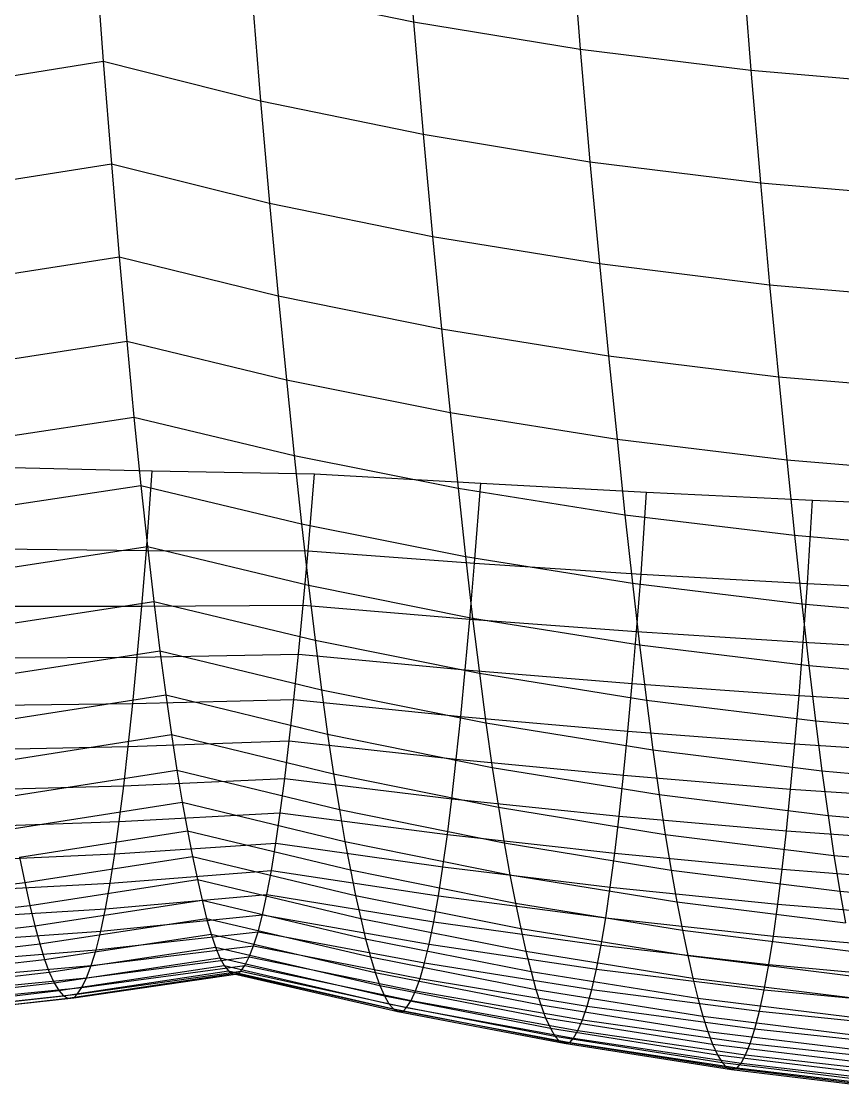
# Model space of a CAD drawing. Extents: x -429 to 429, y -1 to 209.
# Drawn here: x -78.02 to -67.83, y 0.03 to 13.29 of the extents above; entities that cross this region are included whole.
import ezdxf

# ---------------------------------------------------------------- set-up
doc = ezdxf.new("R2010")
doc.units = 0

msp = doc.modelspace()

# ---------------------------------------------------------------- linework, layer by layer
at = {"layer": 'default', "color": 5, "linetype": 'CONTINUOUS'}
for p, q in [((-73.277, 14.804, -11.503), (-73.155, 13.283, -10.555)), ((-71.208, 14.467, -12.244), (-71.085, 12.944, -11.263)), ((-69.086, 14.207, -12.85), (-68.966, 12.682, -11.844)), ((-77.108, 14.185, -8.773), (-77.005, 12.793, -7.923)), ((-77.108, 14.185, -8.773), (-77.005, 12.793, -7.923)), ((-75.166, 13.697, -9.723), (-73.155, 13.283, -10.555)), ((-75.166, 13.697, -9.723), (-75.052, 12.303, -8.83)), ((-73.155, 13.283, -10.555), (-71.085, 12.944, -11.263)), ((-73.155, 13.283, -10.555), (-73.036, 11.887, -9.624)), ((-71.085, 12.944, -11.263), (-68.966, 12.682, -11.844)), ((-71.085, 12.944, -11.263), (-70.965, 11.547, -10.303)), ((-79.125, 12.453, -8.26), (-77.005, 12.793, -7.923)), ((-77.005, 12.793, -7.923), (-75.052, 12.303, -8.83)), ((-77.005, 12.793, -7.923), (-76.904, 11.521, -7.096)), ((-77.005, 12.793, -7.923), (-76.904, 11.521, -7.096)), ((-68.966, 12.682, -11.844), (-66.81, 12.498, -12.296)), ((-68.966, 12.682, -11.844), (-68.849, 11.284, -10.863)), ((-75.052, 12.303, -8.83), (-73.036, 11.887, -9.624)), ((-75.052, 12.303, -8.83), (-74.94, 11.033, -7.959)), ((-73.036, 11.887, -9.624), (-70.965, 11.547, -10.303)), ((-73.036, 11.887, -9.624), (-72.918, 10.62, -8.717)), ((-70.965, 11.547, -10.303), (-68.849, 11.284, -10.863)), ((-70.965, 11.547, -10.303), (-70.847, 10.281, -9.366)), ((-79.023, 11.185, -7.389), (-76.904, 11.521, -7.096)), ((-76.904, 11.521, -7.096), (-74.94, 11.033, -7.959)), ((-76.904, 11.521, -7.096), (-76.807, 10.364, -6.299)), ((-76.904, 11.521, -7.096), (-76.807, 10.364, -6.299)), ((-68.849, 11.284, -10.863), (-66.699, 11.1, -11.301)), ((-68.849, 11.284, -10.863), (-68.734, 10.019, -9.904)), ((-74.94, 11.033, -7.959), (-72.918, 10.62, -8.717)), ((-74.94, 11.033, -7.959), (-74.833, 9.882, -7.122)), ((-72.918, 10.62, -8.717), (-70.847, 10.281, -9.366)), ((-72.918, 10.62, -8.717), (-72.806, 9.472, -7.845)), ((-78.924, 10.034, -6.552), (-76.807, 10.364, -6.299)), ((-76.807, 10.364, -6.299), (-74.833, 9.882, -7.122)), ((-76.807, 10.364, -6.299), (-76.713, 9.317, -5.541)), ((-76.807, 10.364, -6.299), (-76.713, 9.317, -5.541)), ((-70.847, 10.281, -9.366), (-68.734, 10.019, -9.904)), ((-70.847, 10.281, -9.366), (-70.733, 9.137, -8.467)), ((-68.734, 10.019, -9.904), (-66.589, 9.836, -10.328)), ((-68.734, 10.019, -9.904), (-68.623, 8.878, -8.985)), ((-74.833, 9.882, -7.122), (-72.806, 9.472, -7.845)), ((-74.833, 9.882, -7.122), (-74.731, 8.84, -6.327)), ((-72.806, 9.472, -7.845), (-70.733, 9.137, -8.467)), ((-72.806, 9.472, -7.845), (-72.7, 8.435, -7.019)), ((-78.829, 8.994, -5.757), (-76.713, 9.317, -5.541)), ((-76.713, 9.317, -5.541), (-74.731, 8.84, -6.327)), ((-76.713, 9.317, -5.541), (-76.624, 8.374, -4.822)), ((-76.713, 9.317, -5.541), (-76.624, 8.374, -4.822)), ((-70.733, 9.137, -8.467), (-68.623, 8.878, -8.985)), ((-70.733, 9.137, -8.467), (-70.627, 8.103, -7.616)), ((-74.731, 8.84, -6.327), (-72.7, 8.435, -7.019)), ((-74.731, 8.84, -6.327), (-74.635, 7.898, -5.575)), ((-68.623, 8.878, -8.985), (-66.484, 8.696, -9.396)), ((-68.623, 8.878, -8.985), (-68.52, 7.847, -8.116)), ((-78.737, 8.054, -5.006), (-76.624, 8.374, -4.822)), ((-76.624, 8.374, -4.822), (-74.635, 7.898, -5.575)), ((-76.624, 8.374, -4.822), (-76.539, 7.528, -4.138)), ((-76.624, 8.374, -4.822), (-76.539, 7.528, -4.138)), ((-72.7, 8.435, -7.019), (-70.627, 8.103, -7.616)), ((-72.7, 8.435, -7.019), (-72.601, 7.495, -6.241)), ((-70.627, 8.103, -7.616), (-68.52, 7.847, -8.116)), ((-70.627, 8.103, -7.616), (-70.529, 7.164, -6.817)), ((-74.635, 7.898, -5.575), (-72.601, 7.495, -6.241)), ((-74.635, 7.898, -5.575), (-74.545, 7.05, -4.863)), ((-68.52, 7.847, -8.116), (-66.385, 7.666, -8.516)), ((-68.52, 7.847, -8.116), (-68.424, 6.909, -7.301)), ((-78.415, 7.756, 12.397), (-76.397, 7.71, 11.996)), ((-76.468, 6.72, 11.535), (-76.397, 7.71, 11.996)), ((-76.397, 7.71, 11.996), (-74.382, 7.673, 11.577)), ((-74.461, 6.714, 11.067), (-74.382, 7.673, 11.577)), ((-74.461, 6.714, 11.067), (-74.382, 7.673, 11.577)), ((-74.382, 7.673, 11.577), (-72.32, 7.554, 11.45)), ((-78.649, 7.206, -4.295), (-76.539, 7.528, -4.138)), ((-76.539, 7.528, -4.138), (-74.545, 7.05, -4.863)), ((-76.539, 7.528, -4.138), (-76.457, 6.769, -3.485)), ((-76.539, 7.528, -4.138), (-76.457, 6.769, -3.485)), ((-72.601, 7.495, -6.241), (-70.529, 7.164, -6.817)), ((-72.601, 7.495, -6.241), (-72.509, 6.645, -5.505)), ((-72.395, 6.563, 10.99), (-72.32, 7.554, 11.45)), ((-72.32, 7.554, 11.45), (-70.26, 7.445, 11.305)), ((-70.329, 6.428, 10.886), (-70.26, 7.445, 11.305)), ((-70.26, 7.445, 11.305), (-68.2, 7.346, 11.141)), ((-68.264, 6.309, 10.753), (-68.2, 7.346, 11.141)), ((-68.2, 7.346, 11.141), (-66.142, 7.257, 10.958)), ((-70.529, 7.164, -6.817), (-68.424, 6.909, -7.301)), ((-70.529, 7.164, -6.817), (-70.437, 6.313, -6.062)), ((-74.545, 7.05, -4.863), (-72.509, 6.645, -5.505)), ((-74.545, 7.05, -4.863), (-74.459, 6.289, -4.183)), ((-68.424, 6.909, -7.301), (-66.293, 6.728, -7.691)), ((-68.424, 6.909, -7.301), (-68.334, 6.057, -6.532)), ((-78.564, 6.446, -3.615), (-76.457, 6.769, -3.485)), ((-76.457, 6.769, -3.485), (-74.459, 6.289, -4.183)), ((-76.457, 6.769, -3.485), (-76.378, 6.088, -2.861)), ((-76.457, 6.769, -3.485), (-76.378, 6.088, -2.861)), ((-78.482, 6.742, 11.976), (-76.468, 6.72, 11.535)), ((-76.526, 6.027, 11.163), (-76.468, 6.72, 11.535)), ((-76.468, 6.72, 11.535), (-74.461, 6.714, 11.067)), ((-74.522, 6.043, 10.673), (-74.461, 6.714, 11.067)), ((-74.522, 6.043, 10.673), (-74.461, 6.714, 11.067)), ((-74.461, 6.714, 11.067), (-72.395, 6.563, 10.99)), ((-72.509, 6.645, -5.505), (-70.437, 6.313, -6.062)), ((-72.509, 6.645, -5.505), (-72.421, 5.882, -4.802)), ((-72.453, 5.869, 10.618), (-72.395, 6.563, 10.99)), ((-72.395, 6.563, 10.99), (-70.329, 6.428, 10.886)), ((-70.385, 5.715, 10.531), (-70.329, 6.428, 10.886)), ((-70.329, 6.428, 10.886), (-68.264, 6.309, 10.753)), ((-74.459, 6.289, -4.183), (-72.421, 5.882, -4.802)), ((-74.459, 6.289, -4.183), (-74.376, 5.606, -3.532)), ((-70.437, 6.313, -6.062), (-68.334, 6.057, -6.532)), ((-70.437, 6.313, -6.062), (-70.349, 5.549, -5.341)), ((-68.317, 5.581, 10.412), (-68.264, 6.309, 10.753)), ((-68.264, 6.309, 10.753), (-66.201, 6.204, 10.593)), ((-78.538, 6.03, 11.622), (-76.526, 6.027, 11.163)), ((-78.483, 5.764, -2.965), (-76.378, 6.088, -2.861)), ((-76.583, 5.396, 10.788), (-76.526, 6.027, 11.163)), ((-76.526, 6.027, 11.163), (-74.522, 6.043, 10.673)), ((-76.378, 6.088, -2.861), (-74.376, 5.606, -3.532)), ((-76.378, 6.088, -2.861), (-76.302, 5.476, -2.264)), ((-76.378, 6.088, -2.861), (-76.302, 5.476, -2.264)), ((-74.582, 5.432, 10.281), (-74.522, 6.043, 10.673)), ((-74.582, 5.432, 10.281), (-74.522, 6.043, 10.673)), ((-74.522, 6.043, 10.673), (-72.453, 5.869, 10.618)), ((-68.334, 6.057, -6.532), (-66.207, 5.876, -6.914)), ((-68.334, 6.057, -6.532), (-68.248, 5.292, -5.797)), ((-72.511, 5.238, 10.242), (-72.453, 5.869, 10.618)), ((-72.453, 5.869, 10.618), (-70.385, 5.715, 10.531)), ((-72.421, 5.882, -4.802), (-70.349, 5.549, -5.341)), ((-72.421, 5.882, -4.802), (-72.336, 5.197, -4.129)), ((-70.44, 5.068, 10.168), (-70.385, 5.715, 10.531)), ((-70.385, 5.715, 10.531), (-68.317, 5.581, 10.412)), ((-74.376, 5.606, -3.532), (-72.336, 5.197, -4.129)), ((-74.376, 5.606, -3.532), (-74.297, 4.991, -2.911)), ((-68.369, 4.921, 10.06), (-68.317, 5.581, 10.412)), ((-68.317, 5.581, 10.412), (-66.25, 5.467, 10.261)), ((-78.404, 5.15, -2.344), (-76.302, 5.476, -2.264)), ((-76.302, 5.476, -2.264), (-74.297, 4.991, -2.911)), ((-76.302, 5.476, -2.264), (-76.229, 4.927, -1.692)), ((-76.302, 5.476, -2.264), (-76.229, 4.927, -1.692)), ((-70.349, 5.549, -5.341), (-68.248, 5.292, -5.797)), ((-70.349, 5.549, -5.341), (-70.264, 4.864, -4.65)), ((-78.594, 5.384, 11.26), (-76.583, 5.396, 10.788)), ((-76.64, 4.82, 10.416), (-76.583, 5.396, 10.788)), ((-76.583, 5.396, 10.788), (-74.582, 5.432, 10.281)), ((-74.64, 4.872, 9.897), (-74.582, 5.432, 10.281)), ((-74.64, 4.872, 9.897), (-74.582, 5.432, 10.281)), ((-74.582, 5.432, 10.281), (-72.511, 5.238, 10.242)), ((-72.568, 4.661, 9.87), (-72.511, 5.238, 10.242)), ((-72.511, 5.238, 10.242), (-70.44, 5.068, 10.168)), ((-72.336, 5.197, -4.129), (-70.264, 4.864, -4.65)), ((-72.336, 5.197, -4.129), (-72.256, 4.58, -3.486)), ((-68.248, 5.292, -5.797), (-66.124, 5.11, -6.17)), ((-68.248, 5.292, -5.797), (-68.165, 4.605, -5.093)), ((-70.495, 4.476, 9.806), (-70.44, 5.068, 10.168)), ((-70.44, 5.068, 10.168), (-68.369, 4.921, 10.06)), ((-78.328, 4.6, -1.746), (-76.229, 4.927, -1.692)), ((-76.229, 4.927, -1.692), (-74.22, 4.44, -2.312)), ((-76.229, 4.927, -1.692), (-76.159, 4.434, -1.141)), ((-76.229, 4.927, -1.692), (-76.159, 4.434, -1.141)), ((-74.297, 4.991, -2.911), (-72.256, 4.58, -3.486)), ((-74.297, 4.991, -2.911), (-74.22, 4.44, -2.312)), ((-68.422, 4.318, 9.705), (-68.369, 4.921, 10.06)), ((-68.369, 4.921, 10.06), (-66.3, 4.797, 9.916)), ((-78.65, 4.794, 10.899), (-76.64, 4.82, 10.416)), ((-76.695, 4.288, 10.051), (-76.64, 4.82, 10.416)), ((-76.64, 4.82, 10.416), (-74.64, 4.872, 9.897)), ((-74.697, 4.357, 9.523), (-74.64, 4.872, 9.897)), ((-74.697, 4.357, 9.523), (-74.64, 4.872, 9.897)), ((-74.64, 4.872, 9.897), (-72.568, 4.661, 9.87)), ((-70.264, 4.864, -4.65), (-68.165, 4.605, -5.093)), ((-70.264, 4.864, -4.65), (-70.184, 4.245, -3.991)), ((-72.624, 4.129, 9.505), (-72.568, 4.661, 9.87)), ((-72.568, 4.661, 9.87), (-70.495, 4.476, 9.806)), ((-72.256, 4.58, -3.486), (-70.184, 4.245, -3.991)), ((-72.256, 4.58, -3.486), (-72.177, 4.028, -2.866)), ((-68.165, 4.605, -5.093), (-66.044, 4.423, -5.458)), ((-68.165, 4.605, -5.093), (-68.086, 3.985, -4.422)), ((-78.254, 4.106, -1.17), (-76.159, 4.434, -1.141)), ((-76.159, 4.434, -1.141), (-74.146, 3.946, -1.735)), ((-76.159, 4.434, -1.141), (-76.09, 3.993, -0.61)), ((-76.159, 4.434, -1.141), (-76.09, 3.993, -0.61)), ((-74.22, 4.44, -2.312), (-72.177, 4.028, -2.866)), ((-74.22, 4.44, -2.312), (-74.146, 3.946, -1.735)), ((-70.549, 3.929, 9.449), (-70.495, 4.476, 9.806)), ((-70.495, 4.476, 9.806), (-68.422, 4.318, 9.705)), ((-78.705, 4.248, 10.543), (-76.695, 4.288, 10.051)), ((-76.751, 3.799, 9.686), (-76.695, 4.288, 10.051)), ((-76.695, 4.288, 10.051), (-74.697, 4.357, 9.523)), ((-74.752, 3.888, 9.153), (-74.697, 4.357, 9.523)), ((-74.752, 3.888, 9.153), (-74.697, 4.357, 9.523)), ((-74.697, 4.357, 9.523), (-72.624, 4.129, 9.505)), ((-70.184, 4.245, -3.991), (-68.086, 3.985, -4.422)), ((-70.184, 4.245, -3.991), (-70.105, 3.692, -3.353)), ((-68.473, 3.759, 9.354), (-68.422, 4.318, 9.705)), ((-68.422, 4.318, 9.705), (-66.349, 4.186, 9.566)), ((-72.679, 3.639, 9.14), (-72.624, 4.129, 9.505)), ((-72.624, 4.129, 9.505), (-70.549, 3.929, 9.449)), ((-78.182, 3.665, -0.614), (-76.09, 3.993, -0.61)), ((-76.09, 3.993, -0.61), (-74.074, 3.504, -1.179)), ((-76.09, 3.993, -0.61), (-76.024, 3.596, -0.097)), ((-76.09, 3.993, -0.61), (-76.024, 3.596, -0.097)), ((-72.177, 4.028, -2.866), (-70.105, 3.692, -3.353)), ((-72.177, 4.028, -2.866), (-72.101, 3.533, -2.268)), ((-68.086, 3.985, -4.422), (-65.968, 3.802, -4.779)), ((-68.086, 3.985, -4.422), (-68.009, 3.431, -3.772)), ((-76.751, 3.799, 9.686), (-74.752, 3.888, 9.153)), ((-74.808, 3.465, 8.781), (-74.752, 3.888, 9.153)), ((-74.808, 3.465, 8.781), (-74.752, 3.888, 9.153)), ((-74.752, 3.888, 9.153), (-72.679, 3.639, 9.14)), ((-74.146, 3.946, -1.735), (-72.101, 3.533, -2.268)), ((-74.146, 3.946, -1.735), (-74.074, 3.504, -1.179)), ((-70.603, 3.423, 9.087), (-70.549, 3.929, 9.449)), ((-70.549, 3.929, 9.449), (-68.473, 3.759, 9.354)), ((-78.761, 3.743, 10.181), (-76.751, 3.799, 9.686)), ((-76.806, 3.355, 9.315), (-76.751, 3.799, 9.686)), ((-68.526, 3.241, 8.994), (-68.473, 3.759, 9.354)), ((-68.473, 3.759, 9.354), (-66.399, 3.619, 9.219)), ((-78.112, 3.269, -0.079), (-76.024, 3.596, -0.097)), ((-76.024, 3.596, -0.097), (-74.005, 3.108, -0.642)), ((-76.024, 3.596, -0.097), (-75.96, 3.24, 0.397)), ((-76.024, 3.596, -0.097), (-75.96, 3.24, 0.397)), ((-72.734, 3.195, 8.768), (-72.679, 3.639, 9.14)), ((-72.679, 3.639, 9.14), (-70.603, 3.423, 9.087)), ((-70.105, 3.692, -3.353), (-68.009, 3.431, -3.772)), ((-70.105, 3.692, -3.353), (-70.029, 3.196, -2.738)), ((-76.806, 3.355, 9.315), (-74.808, 3.465, 8.781)), ((-74.863, 3.085, 8.407), (-74.808, 3.465, 8.781)), ((-74.863, 3.085, 8.407), (-74.808, 3.465, 8.781)), ((-74.808, 3.465, 8.781), (-72.734, 3.195, 8.768)), ((-74.074, 3.504, -1.179), (-72.028, 3.091, -1.691)), ((-74.074, 3.504, -1.179), (-74.005, 3.108, -0.642)), ((-72.101, 3.533, -2.268), (-70.029, 3.196, -2.738)), ((-72.101, 3.533, -2.268), (-72.028, 3.091, -1.691)), ((-78.818, 3.282, 9.811), (-76.806, 3.355, 9.315)), ((-76.862, 2.953, 8.938), (-76.806, 3.355, 9.315)), ((-70.657, 2.961, 8.715), (-70.603, 3.423, 9.087)), ((-70.603, 3.423, 9.087), (-68.526, 3.241, 8.994)), ((-68.009, 3.431, -3.772), (-65.894, 3.248, -4.122)), ((-68.009, 3.431, -3.772), (-67.935, 2.935, -3.144)), ((-78.045, 2.915, 0.438), (-75.96, 3.24, 0.397)), ((-75.96, 3.24, 0.397), (-73.938, 2.754, -0.125)), ((-75.96, 3.24, 0.397), (-75.898, 2.921, 0.874)), ((-75.96, 3.24, 0.397), (-75.898, 2.921, 0.874)), ((-72.789, 2.792, 8.391), (-72.734, 3.195, 8.768)), ((-72.734, 3.195, 8.768), (-70.657, 2.961, 8.715)), ((-70.029, 3.196, -2.738), (-67.935, 2.935, -3.144)), ((-70.029, 3.196, -2.738), (-69.956, 2.753, -2.144)), ((-68.578, 2.764, 8.622), (-68.526, 3.241, 8.994)), ((-68.526, 3.241, 8.994), (-66.449, 3.091, 8.861)), ((-76.862, 2.953, 8.938), (-74.863, 3.085, 8.407)), ((-74.918, 2.746, 8.031), (-74.863, 3.085, 8.407)), ((-74.918, 2.746, 8.031), (-74.863, 3.085, 8.407)), ((-74.863, 3.085, 8.407), (-72.789, 2.792, 8.391)), ((-74.005, 3.108, -0.642), (-71.957, 2.695, -1.134)), ((-74.005, 3.108, -0.642), (-73.938, 2.754, -0.125)), ((-72.028, 3.091, -1.691), (-69.956, 2.753, -2.144)), ((-72.028, 3.091, -1.691), (-71.957, 2.695, -1.134)), ((-78.875, 2.862, 9.431), (-76.862, 2.953, 8.938)), ((-77.98, 2.598, 0.936), (-75.898, 2.921, 0.874)), ((-76.919, 2.592, 8.554), (-76.862, 2.953, 8.938)), ((-75.898, 2.921, 0.874), (-73.872, 2.436, 0.374)), ((-75.898, 2.921, 0.874), (-75.837, 2.634, 1.335)), ((-75.898, 2.921, 0.874), (-75.837, 2.634, 1.335)), ((-70.712, 2.54, 8.334), (-70.657, 2.961, 8.715)), ((-70.657, 2.961, 8.715), (-68.578, 2.764, 8.622)), ((-67.935, 2.935, -3.144), (-65.822, 2.751, -3.485)), ((-67.935, 2.935, -3.144), (-67.862, 2.492, -2.538)), ((-78.045, 2.915, 0.438), (-77.98, 2.598, 0.936)), ((-72.845, 2.431, 8.006), (-72.789, 2.792, 8.391)), ((-72.789, 2.792, 8.391), (-70.712, 2.54, 8.334)), ((-76.919, 2.592, 8.554), (-74.918, 2.746, 8.031)), ((-74.973, 2.45, 7.649), (-74.918, 2.746, 8.031)), ((-74.973, 2.45, 7.649), (-74.918, 2.746, 8.031)), ((-74.918, 2.746, 8.031), (-72.845, 2.431, 8.006)), ((-73.938, 2.754, -0.125), (-71.888, 2.342, -0.598)), ((-73.938, 2.754, -0.125), (-73.872, 2.436, 0.374)), ((-71.957, 2.695, -1.134), (-69.885, 2.358, -1.572)), ((-71.957, 2.695, -1.134), (-71.888, 2.342, -0.598)), ((-69.956, 2.753, -2.144), (-67.862, 2.492, -2.538)), ((-69.956, 2.753, -2.144), (-69.885, 2.358, -1.572)), ((-68.632, 2.33, 8.239), (-68.578, 2.764, 8.622)), ((-68.578, 2.764, 8.622), (-66.5, 2.604, 8.489)), ((-80.072, 2.351, 1.049), (-77.98, 2.598, 0.936)), ((-78.934, 2.483, 9.041), (-76.919, 2.592, 8.554)), ((-77.98, 2.598, 0.936), (-77.916, 2.315, 1.418)), ((-77.916, 2.315, 1.418), (-75.837, 2.634, 1.335)), ((-76.977, 2.272, 8.16), (-76.919, 2.592, 8.554)), ((-75.837, 2.634, 1.335), (-73.809, 2.153, 0.856)), ((-75.837, 2.634, 1.335), (-75.779, 2.378, 1.781)), ((-75.837, 2.634, 1.335), (-75.779, 2.378, 1.781)), ((-70.767, 2.16, 7.943), (-70.712, 2.54, 8.334)), ((-70.712, 2.54, 8.334), (-68.632, 2.33, 8.239)), ((-76.977, 2.272, 8.16), (-74.973, 2.45, 7.649)), ((-75.028, 2.197, 7.264), (-74.973, 2.45, 7.649)), ((-75.028, 2.197, 7.264), (-74.973, 2.45, 7.649)), ((-74.973, 2.45, 7.649), (-72.901, 2.111, 7.612)), ((-73.872, 2.436, 0.374), (-71.822, 2.026, -0.081)), ((-73.872, 2.436, 0.374), (-73.809, 2.153, 0.856)), ((-72.901, 2.111, 7.612), (-72.845, 2.431, 8.006)), ((-72.845, 2.431, 8.006), (-70.767, 2.16, 7.943)), ((-67.862, 2.492, -2.538), (-65.752, 2.308, -2.872)), ((-67.862, 2.492, -2.538), (-67.793, 2.097, -1.955)), ((-80.006, 2.07, 1.547), (-77.916, 2.315, 1.418)), ((-78.995, 2.144, 8.638), (-76.977, 2.272, 8.16)), ((-77.916, 2.315, 1.418), (-77.855, 2.061, 1.885)), ((-77.855, 2.061, 1.885), (-75.779, 2.378, 1.781)), ((-77.036, 1.996, 7.758), (-76.977, 2.272, 8.16)), ((-75.779, 2.378, 1.781), (-73.748, 1.899, 1.324)), ((-75.779, 2.378, 1.781), (-75.722, 2.152, 2.213)), ((-75.779, 2.378, 1.781), (-75.722, 2.152, 2.213)), ((-71.888, 2.342, -0.598), (-69.816, 2.006, -1.021)), ((-71.888, 2.342, -0.598), (-71.822, 2.026, -0.081)), ((-69.885, 2.358, -1.572), (-67.793, 2.097, -1.955)), ((-69.885, 2.358, -1.572), (-69.816, 2.006, -1.021)), ((-68.687, 1.934, 7.842), (-68.632, 2.33, 8.239)), ((-68.632, 2.33, 8.239), (-66.552, 2.16, 8.104)), ((-77.794, 1.836, 2.341), (-75.722, 2.152, 2.213)), ((-77.036, 1.996, 7.758), (-75.028, 2.197, 7.264)), ((-75.722, 2.152, 2.213), (-73.689, 1.674, 1.78)), ((-75.722, 2.152, 2.213), (-75.666, 1.958, 2.634)), ((-75.722, 2.152, 2.213), (-75.666, 1.958, 2.634)), ((-75.084, 1.985, 6.875), (-75.028, 2.197, 7.264)), ((-75.084, 1.985, 6.875), (-75.028, 2.197, 7.264)), ((-75.028, 2.197, 7.264), (-72.958, 1.834, 7.209)), ((-73.809, 2.153, 0.856), (-71.758, 1.745, 0.419)), ((-73.809, 2.153, 0.856), (-73.748, 1.899, 1.324)), ((-70.824, 1.82, 7.538), (-70.767, 2.16, 7.943)), ((-70.767, 2.16, 7.943), (-68.687, 1.934, 7.842)), ((-79.94, 1.819, 2.032), (-77.855, 2.061, 1.885)), ((-79.057, 1.849, 8.222), (-77.036, 1.996, 7.758)), ((-77.855, 2.061, 1.885), (-77.794, 1.836, 2.341)), ((-77.095, 1.762, 7.35), (-77.036, 1.996, 7.758)), ((-72.958, 1.834, 7.209), (-72.901, 2.111, 7.612)), ((-72.901, 2.111, 7.612), (-70.824, 1.82, 7.538)), ((-71.822, 2.026, -0.081), (-69.75, 1.691, -0.489)), ((-71.822, 2.026, -0.081), (-71.758, 1.745, 0.419)), ((-69.816, 2.006, -1.021), (-67.725, 1.746, -1.393)), ((-69.816, 2.006, -1.021), (-69.75, 1.691, -0.489)), ((-77.734, 1.644, 2.788), (-75.666, 1.958, 2.634)), ((-77.095, 1.762, 7.35), (-75.084, 1.985, 6.875)), ((-75.666, 1.958, 2.634), (-73.63, 1.481, 2.229)), ((-75.666, 1.958, 2.634), (-75.611, 1.796, 3.046)), ((-75.666, 1.958, 2.634), (-75.611, 1.796, 3.046)), ((-75.139, 1.812, 6.486), (-75.084, 1.985, 6.875)), ((-75.139, 1.812, 6.486), (-75.084, 1.985, 6.875)), ((-75.084, 1.985, 6.875), (-73.016, 1.6, 6.8)), ((-73.748, 1.899, 1.324), (-71.695, 1.493, 0.905)), ((-73.748, 1.899, 1.324), (-73.689, 1.674, 1.78)), ((-68.743, 1.579, 7.429), (-68.687, 1.934, 7.842)), ((-68.687, 1.934, 7.842), (-66.606, 1.754, 7.703)), ((-79.876, 1.594, 2.506), (-77.794, 1.836, 2.341)), ((-79.12, 1.597, 7.798), (-77.095, 1.762, 7.35)), ((-77.794, 1.836, 2.341), (-77.734, 1.644, 2.788)), ((-77.675, 1.484, 3.228), (-75.611, 1.796, 3.046)), ((-77.155, 1.57, 6.939), (-75.139, 1.812, 6.486)), ((-77.155, 1.57, 6.939), (-77.095, 1.762, 7.35)), ((-75.611, 1.796, 3.046), (-73.572, 1.321, 2.669)), ((-75.611, 1.796, 3.046), (-75.557, 1.665, 3.449)), ((-75.611, 1.796, 3.046), (-75.557, 1.665, 3.449)), ((-75.193, 1.675, 6.099), (-75.139, 1.812, 6.486)), ((-75.193, 1.675, 6.099), (-75.139, 1.812, 6.486)), ((-75.139, 1.812, 6.486), (-73.073, 1.407, 6.389)), ((-73.016, 1.6, 6.8), (-72.958, 1.834, 7.209)), ((-72.958, 1.834, 7.209), (-70.882, 1.524, 7.121)), ((-71.758, 1.745, 0.419), (-69.686, 1.412, 0.025)), ((-71.758, 1.745, 0.419), (-71.695, 1.493, 0.905)), ((-70.882, 1.524, 7.121), (-70.824, 1.82, 7.538)), ((-70.824, 1.82, 7.538), (-68.743, 1.579, 7.429)), ((-79.812, 1.404, 2.975), (-77.734, 1.644, 2.788)), ((-77.734, 1.644, 2.788), (-77.675, 1.484, 3.228)), ((-77.616, 1.354, 3.66), (-75.557, 1.665, 3.449)), ((-77.213, 1.416, 6.53), (-75.193, 1.675, 6.099)), ((-75.557, 1.665, 3.449), (-73.515, 1.19, 3.102)), ((-75.557, 1.665, 3.449), (-75.504, 1.567, 3.843)), ((-75.557, 1.665, 3.449), (-75.504, 1.567, 3.843)), ((-75.247, 1.57, 5.716), (-75.193, 1.675, 6.099)), ((-75.247, 1.57, 5.716), (-75.193, 1.675, 6.099)), ((-75.193, 1.675, 6.099), (-73.129, 1.253, 5.978)), ((-73.689, 1.674, 1.78), (-71.635, 1.269, 1.381)), ((-73.689, 1.674, 1.78), (-73.63, 1.481, 2.229)), ((-73.073, 1.407, 6.389), (-73.016, 1.6, 6.8)), ((-73.016, 1.6, 6.8), (-70.94, 1.272, 6.696)), ((-69.75, 1.691, -0.489), (-67.66, 1.432, -0.85)), ((-69.75, 1.691, -0.489), (-69.686, 1.412, 0.025)), ((-79.749, 1.246, 3.437), (-77.675, 1.484, 3.228)), ((-79.184, 1.388, 7.37), (-77.155, 1.57, 6.939)), ((-77.675, 1.484, 3.228), (-77.616, 1.354, 3.66)), ((-77.558, 1.256, 4.084), (-75.504, 1.567, 3.843)), ((-77.5, 1.193, 4.498), (-75.452, 1.502, 4.227)), ((-77.444, 1.162, 4.908), (-75.401, 1.467, 4.602)), ((-77.372, 1.167, 5.421), (-75.335, 1.463, 5.082)), ((-77.328, 1.212, 5.726), (-75.299, 1.498, 5.341)), ((-77.272, 1.296, 6.123), (-75.247, 1.57, 5.716)), ((-77.213, 1.416, 6.53), (-77.155, 1.57, 6.939)), ((-75.504, 1.567, 3.843), (-73.459, 1.093, 3.527)), ((-75.504, 1.567, 3.843), (-75.452, 1.502, 4.227)), ((-75.504, 1.567, 3.843), (-75.452, 1.502, 4.227)), ((-75.452, 1.502, 4.227), (-73.404, 1.03, 3.942)), ((-75.452, 1.502, 4.227), (-75.401, 1.467, 4.602)), ((-75.452, 1.502, 4.227), (-75.401, 1.467, 4.602)), ((-75.401, 1.467, 4.602), (-73.349, 0.998, 4.352)), ((-75.401, 1.467, 4.602), (-75.335, 1.463, 5.082)), ((-75.401, 1.467, 4.602), (-75.335, 1.463, 5.082)), ((-75.335, 1.463, 5.082), (-75.299, 1.498, 5.341)), ((-75.335, 1.463, 5.082), (-75.299, 1.498, 5.341)), ((-75.335, 1.463, 5.082), (-73.281, 1.003, 4.866)), ((-75.299, 1.498, 5.341), (-75.247, 1.57, 5.716)), ((-75.299, 1.498, 5.341), (-75.247, 1.57, 5.716)), ((-75.299, 1.498, 5.341), (-73.239, 1.048, 5.173)), ((-75.247, 1.57, 5.716), (-73.185, 1.133, 5.57)), ((-73.63, 1.481, 2.229), (-71.574, 1.078, 1.852)), ((-73.63, 1.481, 2.229), (-73.572, 1.321, 2.669)), ((-71.695, 1.493, 0.905), (-69.623, 1.162, 0.525)), ((-71.695, 1.493, 0.905), (-71.635, 1.269, 1.381)), ((-70.94, 1.272, 6.696), (-70.882, 1.524, 7.121)), ((-70.882, 1.524, 7.121), (-68.801, 1.268, 7)), ((-68.801, 1.268, 7), (-68.743, 1.579, 7.429)), ((-68.743, 1.579, 7.429), (-66.661, 1.388, 7.284)), ((-79.685, 1.116, 3.892), (-77.616, 1.354, 3.66)), ((-79.246, 1.22, 6.942), (-77.213, 1.416, 6.53)), ((-77.616, 1.354, 3.66), (-77.558, 1.256, 4.084)), ((-77.272, 1.296, 6.123), (-77.213, 1.416, 6.53)), ((-73.129, 1.253, 5.978), (-73.073, 1.407, 6.389)), ((-73.073, 1.407, 6.389), (-70.998, 1.063, 6.266)), ((-69.686, 1.412, 0.025), (-67.597, 1.154, -0.326)), ((-69.686, 1.412, 0.025), (-69.623, 1.162, 0.525)), ((-79.622, 1.018, 4.342), (-77.558, 1.256, 4.084)), ((-79.368, 0.995, 6.102), (-77.328, 1.212, 5.726)), ((-79.309, 1.089, 6.515), (-77.272, 1.296, 6.123)), ((-77.558, 1.256, 4.084), (-77.5, 1.193, 4.498)), ((-77.372, 1.167, 5.421), (-77.328, 1.212, 5.726)), ((-77.328, 1.212, 5.726), (-77.272, 1.296, 6.123)), ((-73.572, 1.321, 2.669), (-71.514, 0.919, 2.315)), ((-73.572, 1.321, 2.669), (-73.515, 1.19, 3.102)), ((-73.185, 1.133, 5.57), (-73.129, 1.253, 5.978)), ((-73.129, 1.253, 5.978), (-71.056, 0.894, 5.836)), ((-71.635, 1.269, 1.381), (-69.562, 0.938, 1.017)), ((-71.635, 1.269, 1.381), (-71.574, 1.078, 1.852)), ((-70.998, 1.063, 6.266), (-70.94, 1.272, 6.696)), ((-70.94, 1.272, 6.696), (-68.859, 1.002, 6.562)), ((-68.859, 1.002, 6.562), (-68.801, 1.268, 7)), ((-68.801, 1.268, 7), (-66.718, 1.066, 6.847)), ((-79.559, 0.957, 4.781), (-77.5, 1.193, 4.498)), ((-79.497, 0.929, 5.218), (-77.444, 1.162, 4.908)), ((-79.42, 0.941, 5.758), (-77.372, 1.167, 5.421)), ((-77.5, 1.193, 4.498), (-77.444, 1.162, 4.908)), ((-77.444, 1.162, 4.908), (-77.372, 1.167, 5.421)), ((-73.515, 1.19, 3.102), (-71.455, 0.789, 2.773)), ((-73.515, 1.19, 3.102), (-73.459, 1.093, 3.527)), ((-73.459, 1.093, 3.527), (-71.398, 0.691, 3.224)), ((-73.459, 1.093, 3.527), (-73.404, 1.03, 3.942)), ((-73.239, 1.048, 5.173), (-73.185, 1.133, 5.57)), ((-73.185, 1.133, 5.57), (-71.113, 0.763, 5.407)), ((-71.574, 1.078, 1.852), (-69.501, 0.748, 1.505)), ((-71.574, 1.078, 1.852), (-71.514, 0.919, 2.315)), ((-71.056, 0.894, 5.836), (-70.998, 1.063, 6.266)), ((-70.998, 1.063, 6.266), (-68.918, 0.78, 6.117)), ((-69.623, 1.162, 0.525), (-67.536, 0.906, 0.185)), ((-69.623, 1.162, 0.525), (-69.562, 0.938, 1.017)), ((-73.404, 1.03, 3.942), (-71.341, 0.63, 3.665)), ((-73.404, 1.03, 3.942), (-73.349, 0.998, 4.352)), ((-73.349, 0.998, 4.352), (-73.281, 1.003, 4.866)), ((-73.349, 0.998, 4.352), (-71.284, 0.602, 4.104)), ((-73.281, 1.003, 4.866), (-73.239, 1.048, 5.173)), ((-73.281, 1.003, 4.866), (-71.214, 0.614, 4.647)), ((-73.239, 1.048, 5.173), (-71.168, 0.668, 4.993)), ((-69.562, 0.938, 1.017), (-67.476, 0.682, 0.688)), ((-69.562, 0.938, 1.017), (-69.501, 0.748, 1.505)), ((-68.918, 0.78, 6.117), (-68.859, 1.002, 6.562)), ((-68.859, 1.002, 6.562), (-66.775, 0.789, 6.399)), ((-71.514, 0.919, 2.315), (-69.441, 0.591, 1.987)), ((-71.514, 0.919, 2.315), (-71.455, 0.789, 2.773)), ((-71.113, 0.763, 5.407), (-71.056, 0.894, 5.836)), ((-71.056, 0.894, 5.836), (-68.976, 0.6, 5.672)), ((-71.455, 0.789, 2.773), (-69.382, 0.461, 2.463)), ((-71.455, 0.789, 2.773), (-71.398, 0.691, 3.224)), ((-71.398, 0.691, 3.224), (-69.323, 0.363, 2.935)), ((-71.398, 0.691, 3.224), (-71.341, 0.63, 3.665)), ((-71.214, 0.614, 4.647), (-71.168, 0.668, 4.993)), ((-71.168, 0.668, 4.993), (-71.113, 0.763, 5.407)), ((-71.168, 0.668, 4.993), (-69.088, 0.356, 4.799)), ((-71.113, 0.763, 5.407), (-69.033, 0.459, 5.228)), ((-69.501, 0.748, 1.505), (-67.415, 0.493, 1.188)), ((-69.501, 0.748, 1.505), (-69.441, 0.591, 1.987)), ((-68.976, 0.6, 5.672), (-68.918, 0.78, 6.117)), ((-68.918, 0.78, 6.117), (-66.833, 0.558, 5.944)), ((-71.341, 0.63, 3.665), (-69.265, 0.303, 3.396)), ((-71.341, 0.63, 3.665), (-71.284, 0.602, 4.104)), ((-71.284, 0.602, 4.104), (-71.214, 0.614, 4.647)), ((-71.284, 0.602, 4.104), (-69.208, 0.278, 3.857)), ((-71.214, 0.614, 4.647), (-69.137, 0.296, 4.423)), ((-69.441, 0.591, 1.987), (-67.355, 0.337, 1.684)), ((-69.441, 0.591, 1.987), (-69.382, 0.461, 2.463)), ((-69.033, 0.459, 5.228), (-68.976, 0.6, 5.672)), ((-68.976, 0.6, 5.672), (-66.89, 0.371, 5.488)), ((-69.382, 0.461, 2.463), (-67.296, 0.207, 2.174)), ((-69.382, 0.461, 2.463), (-69.323, 0.363, 2.935)), ((-69.088, 0.356, 4.799), (-69.033, 0.459, 5.228)), ((-69.033, 0.459, 5.228), (-66.947, 0.222, 5.032)), ((-69.323, 0.363, 2.935), (-67.238, 0.109, 2.66)), ((-69.323, 0.363, 2.935), (-69.265, 0.303, 3.396)), ((-69.265, 0.303, 3.396), (-67.18, 0.05, 3.136)), ((-69.265, 0.303, 3.396), (-69.208, 0.278, 3.857)), ((-69.208, 0.278, 3.857), (-69.137, 0.296, 4.423)), ((-69.208, 0.278, 3.857), (-67.123, 0.027, 3.613)), ((-69.137, 0.296, 4.423), (-69.088, 0.356, 4.799)), ((-69.137, 0.296, 4.423), (-67.052, 0.049, 4.195)), ((-69.088, 0.356, 4.799), (-67.002, 0.114, 4.594))]:
    msp.add_line(p, q, dxfattribs=at)

doc.saveas('drawing.dxf')
